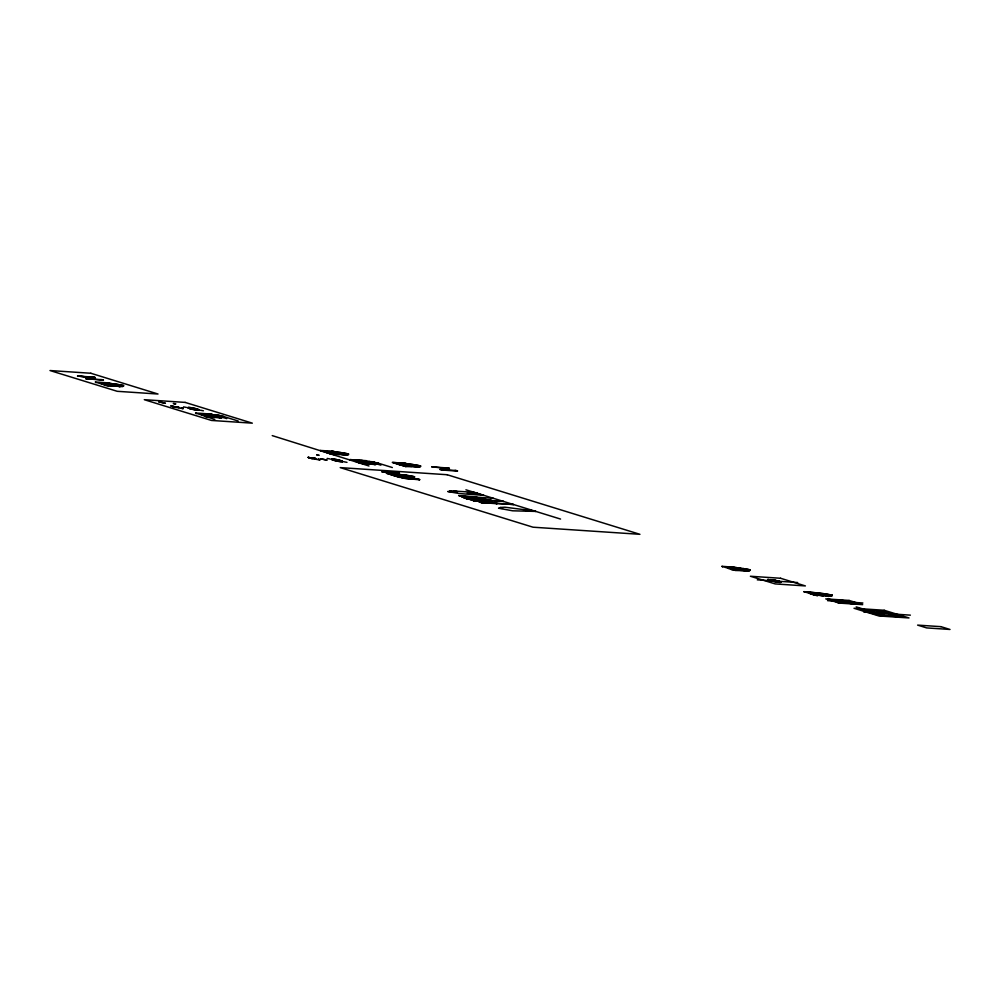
<?xml version="1.0" encoding="UTF-8"?>
<svg xmlns="http://www.w3.org/2000/svg" width="1000" height="1000" viewBox="0 0 1000 1000"><rect width="100%" height="100%" fill="white"/><g stroke="black" fill="none" stroke-linecap="round" stroke-linejoin="round"><path stroke-width="1.5" d="M221.337 418.263L220.325 417.95L221.15 417.488A11.812 1.363 11.8 0 1 222.938 417.45L226.725 418.625M375.538 464.825L374.538 464.513L375.363 464.038A11.812 1.363 11.8 0 1 377.137 464.012L380.925 465.175M119.738 386.887L120.412 386.45A12.287 1.412 11.8 0 1 122.362 386.388M220.037 417.875L220.7 417.438A12.287 1.412 11.8 0 1 222.662 417.375M344.7 455.312L345.375 454.862A12.287 1.412 11.8 0 1 347.325 454.812M374.237 464.438L374.913 464A12.287 1.412 11.8 0 1 376.863 463.938M410.7 478.062L411.375 477.625A12.287 1.412 11.8 0 1 413.325 477.562A21.875 2.512 11.8 0 0 414.275 476.725A21.875 2.512 11.8 0 0 405.825 475.25M416.763 467.262L417.438 466.825A12.287 1.412 11.8 0 1 419.387 466.763M828.325 596.512L829 596.075A12.287 1.412 11.8 0 1 830.95 596.013M746.625 570.812L731.175 569.612M403.288 464.212L411.175 466.062M397.738 475.112L397.038 475.087L400.85 476.15A11.6 1.338 11.8 0 0 401.262 476.213L404.513 476.838M474.6 498.875L474.725 498.9M733.637 568.2L732.8 568.05M181.562 408L183.113 408.688M361.475 461.987L366.9 462.512M336.95 453.438L337.463 453.375M109.525 384.462L107.025 383.913L110.938 384.637M178.925 407.488L178.1 407.287M315.663 458.8L313.988 457.975M400.487 475.65L398.862 474.925M477.825 499.55L476.987 499.338M775.462 580.913L774.6 580.7M417.887 466.875L405.838 466.538L392.3 462.4L406.188 463.325M747.412 570.763L735.4 570.487L721.825 566.3L733.775 567.212M732.862 568.062L737.3 568.812M175.65 406.8L177.975 407.325M206.163 414.712L209.963 415.45L208.113 414.725M360.363 461.262L364.162 462L362.975 461.488M733.2 568.088L736.225 568.725L734.375 568M773.875 580.588L772.962 580.363L778.575 581.725L772.862 580.887M206.725 414.825L209.875 415.913M109.612 384.45L108.038 383.8M179.013 407.475L177.3 406.763M315.788 458.725L314.725 458.3M400.613 475.575L397.663 475.1M477.912 499.538L476.188 498.825M338.512 454.087L335.262 453.462A11.6 1.338 11.8 0 1 334.837 453.4L331.838 452.775L338.663 454.087M409.125 465.363L409.875 465.35A10.05 1.15 11.8 0 1 409.412 465.25L409.425 465.337M403.638 476.175L399.375 475.213M739.262 569.275L740.713 569.963M778.275 581.35L779.613 582.112M815.462 593.55L814.837 593.4L822.387 594.812M108.85 386.213L95.275 382.013L109.162 382.938M214.8 419.438L195.562 413.013L212.15 414.125M333.812 454.637L320.238 450.438L334.125 451.362M369 465.988L272.238 435.613M411.087 466.075L407.325 465.412A11.6 1.338 11.8 0 1 406.912 465.35L406.788 465.337M740.625 569.975L736.862 569.312A11.6 1.338 11.8 0 1 736.438 569.25L736.325 569.225M332.875 452.188C337.388 453.663 330.288 451.662 331.838 452.775M365.238 462.1L360.575 461.512L364.375 462.525A11.6 1.338 11.8 0 0 364.8 462.587L368.038 463.212M738.95 569.188L740.075 569.5M111.713 384.738L113.7 385.662M480.012 499.825L482 500.75M464.438 497.75L463.575 497.1L475.412 497.962M891.087 614.637L889.412 614.775L890.975 615.5M173.6 406.438L171.7 406.213L172.438 406.362A7.15 0.825 11.8 0 1 173.012 406.5L175.1 406.7M331.5 452.775L329.35 452.175A9.5 1.087 11.8 0 0 328.537 452.05L330.575 452.088M353.925 460.213L357.525 460.887A7.15 0.825 11.8 0 1 358.1 461.025L359.45 461.4M395.25 474.613L396.163 474.762L393.512 474.288A16.55 1.9 11.8 0 0 392.738 474.15C398.95 475.538 384.725 472.675 394 474.525A7.15 0.825 11.8 0 1 394.575 474.663L395.412 474.913M473.275 498.675L470.85 498.188A16.55 1.9 11.8 0 0 470.075 498.05L471.337 498.425A7.15 0.825 11.8 0 1 471.912 498.562L472.75 498.812M113.55 385.662L110.3 385.037A11.6 1.338 11.8 0 1 109.887 384.975L107.025 384.438L113.263 385.062M182.925 408.675L179.7 408.05A11.6 1.338 11.8 0 1 179.288 407.987L176.325 407.463M319.65 459.988L316.438 459.363A11.6 1.338 11.8 0 1 316.025 459.3L313.087 458.775M481.812 500.737L478.6 500.112A11.6 1.338 11.8 0 1 478.175 500.05L477.987 500.025M779.463 582.1L776.237 581.475A11.6 1.338 11.8 0 1 775.825 581.413L775.638 581.388M480.375 500.062L480.975 500.075M884.525 612.65A17.5 2.013 11.8 0 0 885.037 612.7L893.525 614.462L891.287 614.637A17.5 2.013 11.8 0 0 890.938 614.637M96 382.663L95.688 382.1M196.3 413.663L195.975 413.1M320.962 451.087L320.65 450.525M350.5 460.225L350.175 459.65L361.6 460.438M722.562 566.95L722.237 566.375M804.587 592.3L803.863 591.65L818.662 593.025M831.4 595.887L826.625 595.1A8.738 1 11.8 0 0 830.588 596.013M331.613 452.238L335.9 453.062M815.738 593.575C821.888 594.35 810.275 593.05 818.175 594.55M109.075 383.9L108.175 383.625M178.475 406.925L177.537 406.625M209.363 414.9L208.438 414.6M334.038 452.325L333.1 452.025M315.238 458.237L314.275 457.938M363.575 461.45L362.638 461.163M406.1 464.275L405.138 463.975M400.037 475.075L399.1 474.787M477.375 498.988L476.475 498.7M735.625 568.175L734.688 567.875M775.013 580.35L774.125 580.062M817.663 593.525L816.762 593.25M463.888 497.675L464.613 497.575L463.888 497.2M828.025 599.587L828.75 599.487L827.712 599.012L852.95 603.987L852.5 603.513L854.9 603.675L854.212 603.075L857.038 603.263L839.375 599.8L841.287 603.212L837.075 602.388M865.075 611.038L865.788 610.938L864.75 610.462M212 415.737L212.925 416.3L210.6 416.025A11.6 1.338 11.8 0 1 210.175 415.962L210.062 415.95M479.438 499.775L474.913 498.975M738.263 569.012C741.5 570.65 729.663 567.913 736.137 569.188M772.812 580.363L772.75 580.388M199.725 413.663L205.588 414.625M329.025 452.013L328.575 451.9A7.15 0.825 11.8 0 0 327.987 451.763L326.763 451.413A16.55 1.9 11.8 0 1 327.512 451.525L329.1 451.825M356.788 460.737L360.112 461.213M396.45 463.05L400.1 463.675L398.8 463.35A16.55 1.9 11.8 0 1 399.575 463.488L402.388 464.025L401.688 463.9M470.7 498.338L467.725 497.75M725.987 566.938L731.85 567.9M808.012 592.288L811.625 592.925A7.15 0.825 11.8 0 1 812.188 593.1L813.4 593.15M403.013 476.163L404.663 476.838M820.688 594.587L821.213 594.925L815.537 594.062M94.95 377.75L77.463 376.037L92.863 377.113A6.125 0.7 11.8 0 1 94.913 377.463M103.062 379.988A6.125 0.7 11.8 0 0 101.025 379.637L85.612 378.55L103.1 380.262A6.212 0.712 11.8 0 0 103.362 380.012M211.925 414.625A11.812 1.363 11.8 0 0 214.938 414.975L219.737 415.3M220.325 417.95L204.913 416.325M349.775 459.575L366.35 460.675M366.125 461.188A11.812 1.363 11.8 0 0 369.137 461.538L373.938 461.85M359.137 462.938L374.538 464.513M442.038 470.025L457.287 471.1M398.075 474.062L386.238 473.2L399.812 477.4L411.825 477.663A11.812 1.363 11.8 0 1 413.6 477.638M402.425 478.15L417.4 479.15A6.125 0.7 11.8 0 1 419.45 479.5M419.475 479.787L402 478.075L417.212 479.087A6.212 0.712 11.8 0 1 419.7 479.525A6.212 0.712 11.8 0 1 419.45 479.775M458.638 495.525L462.062 496.637M459.125 495.725L474.525 496.812A6.125 0.7 11.8 0 1 476.562 497.163M493.413 498.312L459.787 496.075M461.35 496.375L476.6 497.438A6.212 0.712 11.8 0 0 476.875 497.188A6.212 0.712 11.8 0 0 474.363 496.75M503.075 501.3L466.125 498.837L503.75 501.5M478.85 501.775L482.275 502.887M479.338 501.975L494.738 503.05A6.125 0.7 11.8 0 1 496.775 503.4M513.4 504.487L479.762 502.25L513.638 504.562M481.562 502.612L496.812 503.688M757.288 579.85L797.688 582.537M827.562 600.65L862.887 603M863.8 612.05L910.375 615.15M879.013 615.35L902.35 616.9M743.05 568.587L742.25 569.025A8.738 1 11.8 0 1 740.888 568.337A12.775 1.462 11.8 0 1 737.038 567.775L734.3 567.275M825.075 593.938L824.287 594.375A8.738 1 11.8 0 1 822.913 593.688M106.925 384.438L105.938 383.725M207.213 415.425L214.45 416.675L212.725 415.913A10.05 1.15 11.8 0 0 213.075 415.95L214.1 416.175M403.95 464.812L406.613 465.3M397.887 475.613L403.612 476.55L402.962 476.225M475.225 499.513L477.887 500M733.475 568.713L732.487 568M204.938 416.388L209.137 417.212M832.038 595.163A16.788 1.925 11.8 0 0 828.388 594.462L826.15 594.075A29.15 3.35 11.8 0 0 823.225 593.612A11.812 1.363 11.8 0 1 820.212 593.263L804.275 591.725L817.438 595.837M874.125 613.837L878.325 614.663M104.062 383.6L103.612 383.475A7.15 0.825 11.8 0 0 103.038 383.338L99.425 382.663M394.387 474.562L395.075 474.837L394.45 474.675M471.725 498.462L472.4 498.738M813.037 593.35L812.163 593.25A9.5 1.087 11.8 0 1 812.975 593.387L813.538 593.475M104.775 383.512L106.55 384.35M312.213 458.587L311.038 458.312L312.688 458.688M396.925 475.375L395.775 475.15L396.987 475.387M471.75 498.7L471.875 498.713A9.5 1.087 11.8 0 1 472.688 498.837L474.325 499.288M206.838 415.35L205.875 415.05M104.612 385.337L120.862 386.488A11.812 1.363 11.8 0 1 122.638 386.45M175.95 407.375L175.425 407.225M205.963 415.175L204.6 414.787A6.438 0.737 11.8 0 0 204.05 414.675L203.9 414.475A7.15 0.825 11.8 0 0 203.325 414.338L202.7 414.25M329.575 453.75L345.825 454.913A11.812 1.363 11.8 0 1 347.6 454.875M359.113 462.887L363.3 463.713M311.788 458.5L311.038 458.175M813.2 594.963L829.45 596.112A11.812 1.363 11.8 0 1 831.225 596.087M815.125 593.975L814.362 593.825M105.037 383.988L104.312 383.787A9.5 1.087 11.8 0 0 103.575 383.625L103.75 383.675A6.438 0.737 11.8 0 1 104.312 383.787L104.725 383.8M360.487 461.75L361.037 461.9M116.125 384.963L117.088 385.087M115.75 385.112L114.85 385M102.912 384.087L103.875 384.2M102.487 384.225L101.662 384.125M174.688 403.6L175.65 403.713M174.312 403.738L173.4 403.625M216.425 415.962L217.387 416.075M216.05 416.112L215.138 416M203.212 415.087L204.163 415.2M202.775 415.225L202.037 415.138M340.712 453.537L339.988 453.45M341.087 453.387L342.05 453.512M327.875 452.512L328.837 452.625M327.5 452.663L326.587 452.55M413.15 465.35L414.113 465.462M318.263 455.15L319.225 455.262M412.775 465.5L411.987 465.4M317.913 455.288L317.125 455.2M399.938 464.475L400.9 464.588M399.562 464.613L398.913 464.538M370.625 462.525L371.587 462.638M370.25 462.663L369.462 462.575M357.413 461.637L358.375 461.763M357.038 461.788L356.125 461.675M310.912 458.3L310.45 458.125A9.5 1.087 11.8 0 0 309.713 457.962L309.587 457.95M407.088 476.15L408.05 476.262M406.712 476.287L405.812 476.188M393.875 475.275L394.837 475.387M393.525 475.412L392.812 475.337M484.425 500.05L485.387 500.163M484.05 500.2L483.263 500.1M471.213 499.175L472.175 499.288M470.863 499.312L469.925 499.2M742.712 569.25L743.65 569.362M824.737 594.6L825.675 594.712M824.312 594.738L823.575 594.65M884.75 612.675L877.4 611.312M731.475 568.25L730.312 567.95A6.438 0.737 11.8 0 1 730.863 568.062L733.1 568.625M813.5 593.6L814.45 593.8M742.163 569.375L741.55 569.3M368.175 463.212L365.138 462.038M319.875 460L318.612 459.288A10.05 1.15 11.8 0 0 318.913 459.288L319.513 459.425M769.587 580.1L769.7 580.125A6.438 0.737 11.8 0 1 770.25 580.237L772.487 580.8M810.075 592.537L810.362 592.587A16.55 1.9 11.8 0 1 811.137 592.737L812.475 592.987M336.675 453.162L336.987 453.5M172.85 406.637L172.975 406.65A9.5 1.087 11.8 0 1 173.8 406.775L173.688 406.463M400.525 464.012L400.6 464.012A9.5 1.087 11.8 0 1 401.413 464.137L401.337 464.162A6.438 0.737 11.8 0 0 400.775 464.05L400.675 464.038M360.363 461.725L358.8 461.337A6.438 0.737 11.8 0 0 358.25 461.225L358.075 461.175A9.5 1.087 11.8 0 1 358.888 461.312M769.438 580.075L769.513 580.075A9.5 1.087 11.8 0 1 770.337 580.2L768.337 580.625M810.275 593.763L812.463 593.837M730.425 568.475L728.188 568.4M404.837 464.113L406.7 464.825L403.938 464.263M362.312 461.225L363.575 461.95M773.737 580.1L775.612 580.85M111.125 383.562L111.625 383.638A11.812 1.363 11.8 0 0 114.637 383.988A29.15 3.35 11.8 0 1 117.562 384.45L119.8 384.837A16.788 1.925 11.8 0 1 123.45 385.538M211.425 414.562L212.075 414.7A12.112 1.388 11.8 0 0 215.113 415.05A21.875 2.512 11.8 0 1 223.475 416.5M211.038 415.538L206.912 414.888M336.087 451.987L336.75 452.125A12.112 1.388 11.8 0 0 339.775 452.475A21.875 2.512 11.8 0 1 348.15 453.925M408.15 463.938L408.812 464.075A12.112 1.388 11.8 0 0 411.838 464.438A21.875 2.512 11.8 0 1 420.213 465.887M365.625 461.112L366.287 461.25A12.112 1.388 11.8 0 0 369.312 461.6A21.875 2.512 11.8 0 1 377.675 463.062M402.088 474.738L402.75 474.875A12.112 1.388 11.8 0 0 405.775 475.238M479.425 498.65L480.087 498.775A12.112 1.388 11.8 0 0 483.113 499.137M309.637 457.962L309.9 458.013A6.438 0.737 11.8 0 1 310.45 458.125L310.8 458.113M175.1 407.212L173.713 406.812A6.438 0.737 11.8 0 0 173.162 406.7L172.9 406.65M336.163 453.125L335.575 452.887M110.612 383.488L111.788 383.7A12.112 1.388 11.8 0 0 114.812 384.05A21.875 2.512 11.8 0 1 123.188 385.5M210.9 414.475L211.575 414.625M335.575 451.9L336.25 452.05M407.638 463.862L408.312 464M365.112 461.037L365.775 461.175M402.25 474.8L401.188 474.637M479.588 498.713L478.525 498.537M819.35 593.175L820.375 593.325A12.112 1.388 11.8 0 0 823.4 593.675A21.875 2.512 11.8 0 1 831.762 595.138M818.35 594.575L818.462 594.6A11.6 1.338 11.8 0 0 818.888 594.663L822.55 595.288L820.575 594.663M110.763 383.55L106.463 382.762M211.062 414.538L206.912 413.825M335.725 451.962L332.85 451.488M407.788 463.925L406.688 463.75M365.262 461.1L364.162 460.925M111.975 384.787L112.312 384.837A10.05 1.15 11.8 0 0 112.775 384.95L113.2 385.05M181.388 407.8L183.012 408.162M212.413 415.8L213.337 416M327.287 451.613L328.025 451.725L324.387 451.087M336.938 453.212L338.488 453.65M399.425 463.638L400.062 463.725A7.15 0.825 11.8 0 1 400.637 463.862L401.475 464.113M366.475 462.337L367.425 462.537A10.05 1.15 11.8 0 1 366.887 462.413M318.125 459.113L318.812 459.325M402.95 475.962L404.487 476.4M480.275 499.862L481.3 500.075M728.962 567.525L729.587 567.612A7.15 0.825 11.8 0 1 730.163 567.75L729.975 567.663M738.538 569.062L739.625 569.288M777.925 581.237L779.463 581.675M810.987 592.875L811.612 592.962L810.225 592.575M820.562 594.412L820.9 594.475A10.05 1.15 11.8 0 0 821.363 594.575L821.438 594.6M110.225 383.462L106.613 382.825M210.512 414.462L207.562 413.95M335.188 451.887L334.05 451.7M203.95 414.65L203.863 414.637A9.5 1.087 11.8 0 1 204.688 414.75L205.025 414.787M735.5 567.487L738.188 567.913A11.812 1.363 11.8 0 0 741.2 568.263A29.15 3.35 11.8 0 1 744.125 568.725L746.35 569.113A16.788 1.925 11.8 0 1 750 569.812M102.4 383.25L105.7 383.675M395.688 474.975L395.35 474.938A9.5 1.087 11.8 0 0 394.538 474.812L394.712 474.85A6.438 0.737 11.8 0 1 395.275 474.963L396.512 475.225M473.025 498.875L472.688 498.837A6.438 0.737 11.8 0 0 472.05 498.762L471.788 498.575M405.962 463.587L404.913 463.45M363.438 460.763L362.388 460.613M399.9 474.387L398.85 474.25M396.863 475.4L397.512 475.538M477.238 498.288L476.188 498.15M474.2 499.312L480.838 500.425L480.3 500.125M181.675 407.85L181.7 407.863A10.05 1.15 11.8 0 0 182.175 407.975L182.463 408.038M337.2 453.25L337.425 453.35A10.05 1.15 11.8 0 0 337.738 453.375L337.863 453.488M403.125 476L403.25 476.025A10.05 1.15 11.8 0 0 403.738 476.138L403.812 476.15M778.213 581.275L778.238 581.287A10.05 1.15 11.8 0 0 778.713 581.4L778.938 581.45M204.05 414.325L204.737 414.725M405.375 463.488L404.288 463.325M333.312 451.525L331.575 451.25M374.3 462.388L372.062 462A29.15 3.35 11.8 0 0 369.137 461.538M362.85 460.662L361.763 460.5M399.312 474.288L398.225 474.125M476.65 498.188L475.562 498.038M769.638 579.763L771.263 580.075M734.35 567.325L733.012 567.038M328.775 452.013L328.812 452.025A6.438 0.737 11.8 0 1 329.263 452.212L330.538 452.475L329.7 452.238M812.013 593.013L812.4 593.212A6.438 0.737 11.8 0 1 812.887 593.413L814.2 593.288M404.137 463.263L392.713 462.488L405.875 466.6M331.425 451.188L332.075 451.312M103.912 383.612L104.288 383.438M198.875 409.837L198.925 409.938A5.587 0.637 11.8 0 1 190.387 408.738A5.587 0.637 11.8 0 1 191.05 407.738A5.587 0.637 11.8 0 1 198.912 409.988M400.513 463.875L401.138 464.038L400.45 463.762M403.425 464.7L409.05 465.462M406.175 476.887L406.238 477A6.05 0.7 11.8 0 0 397.713 474.613A6.05 0.7 11.8 0 0 397 475.688A6.05 0.7 11.8 0 0 406.225 477.05M483.512 500.788L483.062 500.7A5.587 0.637 11.8 0 1 474.588 499.6A5.587 0.637 11.8 0 1 475.25 498.6A5.587 0.637 11.8 0 1 483.113 500.85L483.575 500.9A6.05 0.7 11.8 0 0 475.05 498.512A6.05 0.7 11.8 0 0 474.338 499.588A6.05 0.7 11.8 0 0 483.55 500.95M403.288 464.675L401.75 464.175M730.125 567.913L730.2 567.925A9.5 1.087 11.8 0 1 730.95 568.025M111.163 384.7L110.588 384.45M211.462 415.688L210.938 415.475M737.725 568.975L737.2 568.763M116.312 385.988L119.288 386.575M186.513 407.463L183.538 406.887M200.425 410.213L203.4 410.8M219.587 417.575L216.612 416.987M413.338 466.375L416.3 466.925M341.275 454.412L344.25 455M373.787 464.125L370.812 463.55M346.975 462.35L344 461.763M745.85 570.85L742.875 570.262M824.9 595.625L827.85 596.163M205.888 414.65L205.662 414.6M402.638 464.038L402.225 463.988M329.738 451.938L330.363 452.038L329.438 451.9M358.875 461.012L359.9 461.163M310.25 457.738L311.837 458.013M311.725 457.987L310.95 457.887M771.538 580.1L770.525 579.95M176.275 406.938L175.338 406.75M312.562 458.15L312.075 458.062M114.812 385.775A5.587 0.637 11.8 0 0 106.95 383.512A5.587 0.637 11.8 0 0 106.287 384.513A5.587 0.637 11.8 0 0 114.812 385.775L115.275 385.812M203.725 414.387L204.375 414.6M215.1 416.775A5.587 0.637 11.8 0 0 207.237 414.513A5.587 0.637 11.8 0 0 206.575 415.513A5.587 0.637 11.8 0 0 215.1 416.775L215.562 416.812A6.05 0.7 11.8 0 0 207.05 414.425A6.05 0.7 11.8 0 0 206.325 415.5A6.05 0.7 11.8 0 0 215.55 416.863M411.838 466.15A5.587 0.637 11.8 0 0 403.975 463.9A5.587 0.637 11.8 0 0 403.312 464.9A5.587 0.637 11.8 0 0 411.838 466.15L412.3 466.2A6.05 0.7 11.8 0 0 403.775 463.812A6.05 0.7 11.8 0 0 403.062 464.888A6.05 0.7 11.8 0 0 412.275 466.25M339.775 454.2A5.587 0.637 11.8 0 0 331.912 451.938A5.587 0.637 11.8 0 0 331.25 452.938A5.587 0.637 11.8 0 0 339.775 454.2L340.225 454.237A6.05 0.7 11.8 0 0 331.712 451.85A6.05 0.7 11.8 0 0 331 452.938A6.05 0.7 11.8 0 0 340.213 454.288M369.312 463.325A5.587 0.637 11.8 0 0 361.438 461.075A5.587 0.637 11.8 0 0 360.788 462.062A5.587 0.637 11.8 0 0 369.312 463.325L369.762 463.375M342.5 461.538A5.587 0.637 11.8 0 0 334.625 459.288A5.587 0.637 11.8 0 0 333.975 460.288A5.587 0.637 11.8 0 0 342.5 461.538L342.95 461.587A6.05 0.7 11.8 0 0 334.438 459.2A6.05 0.7 11.8 0 0 333.725 460.275A6.05 0.7 11.8 0 0 342.938 461.637M741.363 570.05A5.587 0.637 11.8 0 0 733.5 567.788A5.587 0.637 11.8 0 0 732.837 568.787A5.587 0.637 11.8 0 0 741.363 570.05L741.825 570.087A6.05 0.7 11.8 0 0 733.3 567.7A6.05 0.7 11.8 0 0 732.588 568.787A6.05 0.7 11.8 0 0 741.812 570.15M823.413 595.35L823.85 595.45A6.05 0.7 11.8 0 0 815.337 593.05A6.05 0.7 11.8 0 0 814.625 594.138A6.05 0.7 11.8 0 0 823.838 595.5M396 474.712L396.213 474.762M401.863 463.925L402.562 464.025M481.438 500.213L481.825 500.3M813.688 593.188L813.238 593.138M730.938 567.725L731.663 567.837M368.237 462.725L368.025 462.775M472.775 498.562L473.5 498.688M113.45 385.2L112.812 385.037M739.475 569.263L739.4 569.25A10.05 1.15 11.8 0 1 738.938 569.138M775.525 581.362L771.875 580.175M402.887 464.1L403.612 464.625M330.825 452.137L331.475 452.25M310.125 457.75L308.7 457.438A16.55 1.9 11.8 0 0 307.913 457.3L309.212 457.638A7.15 0.825 11.8 0 1 309.75 457.812L310.587 458.062M481.15 500.05L481.15 500.05A10.05 1.15 11.8 0 1 480.688 499.95L481 500.075M474.162 498.8L474.888 499.325M814.45 593.337L815.325 593.55M360.925 461.362L361.4 461.475M769.65 579.8L768.5 579.55A16.55 1.9 11.8 0 0 767.712 579.412L768.975 579.788A7.15 0.825 11.8 0 1 769.55 579.925L770.387 580.175M182.9 408.237L182.225 408.062M213.738 416.2L213.188 416.062M114.55 384.575L115.65 384.875M101.463 383.812L102.438 383.988M103.112 384.35L104.15 384.55M215.075 415.637L215.938 415.875M398.35 464.087L399.462 464.375M339.5 453L340.613 453.3M369.275 462.2L370.15 462.425M326.463 452.175L327.388 452.413M316.675 454.762L317.775 455.05M392.287 474.888L393.4 475.175M741.3 568.913L742.2 569.15M469.625 498.787L470.737 499.075M768.037 580.2L769.15 580.487M770.625 581.062L769.762 580.825M809.912 593.325L811.012 593.625M175.65 404.062L174.85 403.837M202.725 414.988L201.75 414.812M356.925 461.55L355.95 461.375M728.012 568.088L728.988 568.275M825.537 594.913L824.912 594.85M204.112 415.425L203.337 415.325M405.975 475.887L406.613 476.05M397.75 475.025L399.538 475.475M483.363 499.8L483.95 499.963M475.075 498.938L476.875 499.387M823.538 594.425L824.237 594.5M811.637 593.962L812.387 594.163M412.088 465.1L412.675 465.25M313.05 458.212L314.713 458.638M116.325 385.225L117.05 385.312M174.2 403.5L173.512 403.425M216.612 416.225L217.25 416.275M399.775 477.337L386.65 473.288M773.1 580.4L773.85 580.212M442.062 470.087L439.8 469.387L455.2 470.462A6.125 0.7 11.8 0 1 457.25 470.812M839.375 599.8L852.95 603.987M856.175 606.875L884.85 615.737M827.712 599.012L841.287 603.212M465.913 489.812L560.55 519.062M392.337 467.537L377.95 463.088A16.788 1.925 11.8 0 0 374.3 462.388M238.137 420.988L223.738 416.538A16.788 1.925 11.8 0 0 220.1 415.838L217.862 415.45A29.15 3.35 11.8 0 0 214.925 414.975M77.888 376.112L94.675 377.675A6.125 0.7 11.8 0 0 94.862 377.612M86.037 378.638L87.85 379.2M487.562 501.625L484.613 501.075M330.062 458.975L327.113 458.438M123.588 385.562A21.975 2.525 11.8 0 1 122.525 386.425M123.312 385.55A21.875 2.512 11.8 0 1 122.263 386.362M100.85 379.575A6.212 0.712 11.8 0 1 103.325 380M103.012 380.125A6.125 0.7 11.8 0 1 102.812 380.188M92.7 377.05A6.212 0.712 11.8 0 1 95.175 377.488A6.212 0.712 11.8 0 1 94.913 377.738M223.612 416.55A21.875 2.512 11.8 0 1 222.562 417.35M223.888 416.562A21.975 2.525 11.8 0 1 222.825 417.425M348.275 453.975A21.875 2.512 11.8 0 1 347.225 454.787M348.55 453.988A21.975 2.525 11.8 0 1 347.488 454.85M348.413 453.963A16.788 1.925 11.8 0 0 344.762 453.263L342.525 452.875A29.15 3.35 11.8 0 0 339.6 452.413A11.812 1.363 11.8 0 1 336.587 452.062M446.887 467.887A6.212 0.712 11.8 0 1 449.35 468.312A6.212 0.712 11.8 0 1 449.1 468.562L431.65 466.863L447.05 467.95A6.125 0.7 11.8 0 1 449.1 468.3M449.05 468.438A6.125 0.7 11.8 0 1 448.837 468.5M457.2 470.962A6.125 0.7 11.8 0 1 456.987 471.012M457.25 471.087A6.212 0.712 11.8 0 0 457.55 470.85A6.212 0.712 11.8 0 0 455.037 470.4M420.337 465.925A21.875 2.512 11.8 0 1 419.288 466.737M417.887 466.875A11.812 1.363 11.8 0 1 419.663 466.838M420.613 465.95A21.975 2.525 11.8 0 1 419.55 466.812M420.475 465.925A16.788 1.925 11.8 0 0 416.825 465.213L414.6 464.825A29.15 3.35 11.8 0 0 411.662 464.363A11.812 1.363 11.8 0 1 408.65 464.012M377.812 463.1A21.875 2.512 11.8 0 1 376.763 463.913M378.088 463.125A21.975 2.525 11.8 0 1 377.025 463.975M414.55 476.75A21.975 2.525 11.8 0 1 413.488 477.612M414.412 476.725A16.788 1.925 11.8 0 0 410.763 476.012L408.537 475.625A29.15 3.35 11.8 0 0 405.6 475.163A11.812 1.363 11.8 0 1 402.587 474.812M397.025 472.85A6.212 0.712 11.8 0 1 399.487 473.275A6.212 0.712 11.8 0 1 399.237 473.525L381.788 471.825L397.188 472.9A6.125 0.7 11.8 0 1 399.225 473.263M399.175 473.4A6.125 0.7 11.8 0 1 398.975 473.462M419.4 479.65A6.125 0.7 11.8 0 1 419.188 479.712M832.175 595.2A21.975 2.525 11.8 0 1 831.112 596.05M831.9 595.175A21.875 2.512 11.8 0 1 830.85 595.988M749.812 569.812A19.95 2.288 11.8 0 1 749.312 570.525L744.587 569.75A8.738 1 11.8 0 0 748.55 570.662A13.025 1.5 11.8 0 0 746.65 570.825M743.062 568.6A19.95 2.288 11.8 0 1 749.75 569.788M747.425 570.763A11.812 1.363 11.8 0 1 749.188 570.725M750.138 569.837A21.975 2.525 11.8 0 1 749.075 570.7M490.938 501.538A11.812 1.363 11.8 0 0 489.162 501.575L472.938 500.475L488.713 501.525A12.287 1.412 11.8 0 1 490.662 501.463A21.875 2.512 11.8 0 0 491.613 500.625M491.887 500.65A21.975 2.525 11.8 0 1 490.825 501.512M491.75 500.625A16.788 1.925 11.8 0 0 488.1 499.925L485.863 499.525A29.15 3.35 11.8 0 0 482.938 499.062A11.812 1.363 11.8 0 1 479.925 498.713M483.162 499.15A21.875 2.512 11.8 0 1 491.488 500.588M476.512 497.3A6.125 0.7 11.8 0 1 476.312 497.362M496.788 503.675A6.212 0.712 11.8 0 0 497.088 503.438A6.212 0.712 11.8 0 0 494.575 502.987M496.725 503.55A6.125 0.7 11.8 0 1 496.525 503.612M449.8 490.788L451.938 491.8L447.788 491.5L459.288 493.55L483.8 495.375L479.263 494.012L467.25 493.038L477.887 493.438L474.012 492.312L449.8 490.788M158.863 401.887L165.425 403.263L158.925 401.85M320.562 458.787L327.125 460.163L320.588 458.762M453.562 491.213L457.475 491.675L453.562 491.213M531.075 510.625L535.95 511.413L512.675 510.812L498.537 508.2L502.512 508.35L500.2 507.463L504.85 507.2L532.725 510.737L531.075 510.625M524.375 510.225L523.663 510.213L529.1 510.538L524.375 510.225M102.312 383.188L101.775 382.962A16.55 1.9 11.8 0 1 102.55 383.113L102.375 383.113M308.45 457.525L309.212 457.638L308.5 457.537M90.825 373.25L50 370.538L117.2 391.3L158.025 394.025L90.825 373.25M185.125 402.4L144.3 399.688L211.488 420.45L252.325 423.162L185.125 402.4M447.137 474.725L340.225 467.612L533.025 527.2L639.925 534.312L447.137 474.725M462.212 497.013L475.788 501.213L462.212 497.013M780.562 578.263L750.387 576.25L775.212 583.925L805.387 585.925L780.562 578.263M849.1 600.438L825.763 598.888L839.338 603.088L862.675 604.637L849.1 600.438M884.188 610.275L854.013 608.275L878.838 615.95L909.013 617.95L884.188 610.275M886.137 611.888L862.812 610.337L876.388 614.538L899.712 616.087L886.137 611.888M940.95 626.663L917.613 625.112L926.663 627.913L950 629.462L940.95 626.663M170.925 405.938L171.962 406.125A16.55 1.9 11.8 0 0 171.175 405.988L170.963 405.95M201.812 413.913L202.85 414.1A16.55 1.9 11.8 0 0 202.075 413.963L201.938 413.95M356.012 460.475L357.05 460.662A16.55 1.9 11.8 0 0 356.275 460.513L356.012 460.475M728.075 567.2L729.112 567.388A16.55 1.9 11.8 0 0 728.325 567.238L728.188 567.225M410.238 477.725L407.262 477.137L410.238 477.725M190.138 408.725A6.05 0.7 11.8 0 0 199.363 410.087A6.05 0.7 11.8 0 0 190.863 407.65A6.05 0.7 11.8 0 0 190.138 408.725M106.037 384.513A6.05 0.7 11.8 0 0 115.25 385.863A6.05 0.7 11.8 0 0 106.75 383.425A6.05 0.7 11.8 0 0 106.037 384.513M360.538 462.062A6.05 0.7 11.8 0 0 369.75 463.425A6.05 0.7 11.8 0 0 361.25 460.975A6.05 0.7 11.8 0 0 360.538 462.062M397.25 475.7A5.587 0.637 11.8 0 0 405.775 476.95A5.587 0.637 11.8 0 0 397.912 474.7A5.587 0.637 11.8 0 0 397.25 475.7M772.237 580.962A5.587 0.637 11.8 0 0 780.75 582.225A5.587 0.637 11.8 0 0 772.875 579.963A5.587 0.637 11.8 0 0 772.237 580.962M771.988 580.962A6.05 0.7 11.8 0 0 781.2 582.312A6.05 0.7 11.8 0 0 772.675 579.875A6.05 0.7 11.8 0 0 771.988 580.962M814.875 594.138A5.587 0.637 11.8 0 0 823.4 595.4A5.587 0.637 11.8 0 0 815.537 593.15A5.587 0.637 11.8 0 0 814.875 594.138"/></g></svg>
